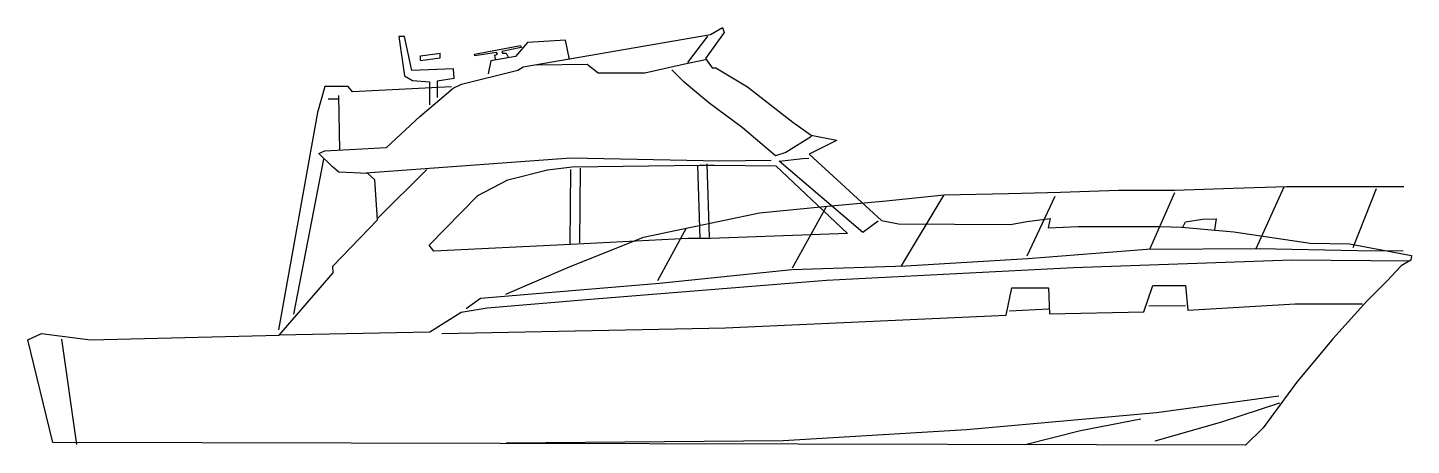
# Model space of a CAD drawing. Header units: millimetres. Extents: x -2183.3 to -2170.7, y 1642.7 to 1646.5.
import ezdxf

# ---------------------------------------------------------------- set-up
doc = ezdxf.new("R2010")
doc.units = ezdxf.units.MM
doc.header["$LTSCALE"] = 10
doc.layers.add('Embarcações', color=2, linetype='Continuous')

msp = doc.modelspace()

# ---------------------------------------------------------------- linework, layer by layer
at = {"layer": 'Embarcações'}
for p, q in [((-2178.754, 1646.164), (-2177.046, 1646.461)), ((-2176.922, 1646.477), (-2177.091, 1646.242)), ((-2177.046, 1646.461), (-2176.936, 1646.522)), ((-2176.936, 1646.522), (-2176.922, 1646.477)), ((-2179.885, 1646.44), (-2179.835, 1646.083)), ((-2179.835, 1646.44), (-2179.885, 1646.44)), ((-2179.769, 1646.132), (-2179.835, 1646.44)), ((-2178.715, 1646.388), (-2178.823, 1646.258)), ((-2178.366, 1646.407), (-2178.715, 1646.388)), ((-2178.332, 1646.233), (-2178.366, 1646.407)), ((-2177.252, 1646.204), (-2177.069, 1646.445)), ((-2179.689, 1646.265), (-2179.511, 1646.29)), ((-2179.689, 1646.223), (-2179.689, 1646.265)), ((-2179.689, 1646.223), (-2179.511, 1646.247)), ((-2179.511, 1646.247), (-2179.511, 1646.29)), ((-2179.047, 1646.22), (-2179.072, 1646.101)), ((-2178.823, 1646.258), (-2179.047, 1646.22)), ((-2177.091, 1646.229), (-2177.296, 1646.187)), ((-2177.091, 1646.242), (-2177.03, 1646.157)), ((-2179.835, 1646.083), (-2179.761, 1646.041)), ((-2179.387, 1646.146), (-2179.769, 1646.132)), ((-2179.382, 1646.06), (-2179.387, 1646.146)), ((-2179.315, 1646.007), (-2178.803, 1646.134)), ((-2178.803, 1646.134), (-2178.754, 1646.164)), ((-2178.17, 1646.188), (-2178.63, 1646.18)), ((-2178.068, 1646.108), (-2178.17, 1646.188)), ((-2177.644, 1646.108), (-2178.068, 1646.108)), ((-2177.296, 1646.187), (-2177.644, 1646.108)), ((-2177.286, 1646.025), (-2177.399, 1646.139)), ((-2177.03, 1646.157), (-2176.997, 1646.156)), ((-2176.997, 1646.156), (-2176.707, 1645.982)), ((-2180.56, 1645.987), (-2180.627, 1645.749)), ((-2180.347, 1645.987), (-2180.56, 1645.987)), ((-2180.309, 1645.937), (-2180.347, 1645.987)), ((-2179.407, 1645.983), (-2180.309, 1645.937)), ((-2179.761, 1646.041), (-2179.606, 1646.03)), ((-2179.695, 1645.712), (-2179.39, 1645.972)), ((-2179.606, 1646.03), (-2179.606, 1645.82)), ((-2179.382, 1646.06), (-2179.538, 1646.034)), ((-2179.538, 1646.034), (-2179.538, 1645.886)), ((-2179.39, 1645.972), (-2179.315, 1646.007)), ((-2177.061, 1645.838), (-2177.286, 1646.025)), ((-2176.707, 1645.982), (-2176.295, 1645.663)), ((-2180.438, 1645.871), (-2180.529, 1645.871)), ((-2180.424, 1645.408), (-2180.433, 1645.904)), ((-2176.757, 1645.614), (-2177.061, 1645.838)), ((-2180.627, 1645.749), (-2180.984, 1643.771)), ((-2179.999, 1645.43), (-2179.695, 1645.712)), ((-2176.453, 1645.356), (-2176.757, 1645.614)), ((-2176.295, 1645.663), (-2176.129, 1645.544)), ((-2176.126, 1645.53), (-2176.359, 1645.384)), ((-2175.897, 1645.494), (-2176.146, 1645.37)), ((-2176.129, 1645.544), (-2175.897, 1645.499)), ((-2175.897, 1645.499), (-2175.897, 1645.494)), ((-2180.843, 1643.912), (-2180.569, 1645.326)), ((-2180.616, 1645.376), (-2180.561, 1645.4)), ((-2180.492, 1645.256), (-2180.616, 1645.376)), ((-2180.561, 1645.4), (-2179.999, 1645.43)), ((-2180.188, 1645.201), (-2178.318, 1645.337)), ((-2178.318, 1645.337), (-2176.962, 1645.31)), ((-2176.359, 1645.384), (-2176.453, 1645.356)), ((-2176.42, 1645.306), (-2176.204, 1645.331)), ((-2176.204, 1645.331), (-2176.151, 1645.334)), ((-2176.146, 1645.37), (-2175.488, 1644.766)), ((-2180.434, 1645.207), (-2180.492, 1645.256)), ((-2180.169, 1645.195), (-2180.434, 1645.207)), ((-2180.081, 1644.783), (-2179.632, 1645.23)), ((-2178.893, 1645.135), (-2178.531, 1645.229)), ((-2178.531, 1645.229), (-2178.307, 1645.254)), ((-2178.324, 1644.551), (-2178.318, 1645.232)), ((-2178.307, 1645.254), (-2177.142, 1645.271)), ((-2178.238, 1644.563), (-2178.232, 1645.244)), ((-2177.14, 1644.602), (-2177.161, 1645.271)), ((-2177.142, 1645.271), (-2177.012, 1645.271)), ((-2177.054, 1644.614), (-2177.075, 1645.283)), ((-2177.012, 1645.271), (-2176.45, 1645.265)), ((-2176.962, 1645.31), (-2176.494, 1645.315)), ((-2176.45, 1645.265), (-2175.798, 1644.647)), ((-2175.657, 1644.658), (-2176.42, 1645.306)), ((-2180.105, 1645.137), (-2180.169, 1645.195)), ((-2180.081, 1644.772), (-2180.105, 1645.137)), ((-2179.167, 1644.995), (-2178.893, 1645.135)), ((-2172.281, 1645.06), (-2171.797, 1645.076)), ((-2172.071, 1644.512), (-2171.817, 1645.072)), ((-2171.797, 1645.076), (-2171.006, 1645.075)), ((-2171.006, 1645.075), (-2170.727, 1645.075)), ((-2179.61, 1644.542), (-2179.167, 1644.995)), ((-2175.978, 1644.896), (-2175.444, 1644.945)), ((-2175.444, 1644.945), (-2174.915, 1645)), ((-2175.306, 1644.352), (-2174.917, 1645)), ((-2174.915, 1645), (-2174.329, 1645.013)), ((-2174.329, 1645.013), (-2173.856, 1645.024)), ((-2174.161, 1644.446), (-2173.905, 1644.988)), ((-2173.856, 1645.024), (-2173.327, 1645.042)), ((-2173.327, 1645.042), (-2172.818, 1645.042)), ((-2173.043, 1644.505), (-2172.815, 1645.022)), ((-2172.818, 1645.042), (-2172.281, 1645.06)), ((-2171.187, 1644.519), (-2170.977, 1645.058)), ((-2177.237, 1644.704), (-2176.6, 1644.836)), ((-2176.6, 1644.836), (-2175.978, 1644.896)), ((-2176.297, 1644.335), (-2175.987, 1644.895)), ((-2180.488, 1644.349), (-2180.081, 1644.772)), ((-2177.655, 1644.614), (-2177.237, 1644.704)), ((-2177.525, 1644.221), (-2177.265, 1644.698)), ((-2175.519, 1644.76), (-2175.657, 1644.658)), ((-2175.488, 1644.766), (-2175.331, 1644.735)), ((-2175.331, 1644.735), (-2174.31, 1644.731)), ((-2174.31, 1644.731), (-2174.163, 1644.756)), ((-2174.163, 1644.756), (-2173.95, 1644.783)), ((-2173.95, 1644.783), (-2173.969, 1644.7)), ((-2173.969, 1644.7), (-2173.696, 1644.713)), ((-2173.696, 1644.713), (-2172.943, 1644.712)), ((-2172.943, 1644.712), (-2172.749, 1644.707)), ((-2172.749, 1644.707), (-2172.276, 1644.662)), ((-2172.741, 1644.707), (-2172.716, 1644.754)), ((-2172.716, 1644.754), (-2172.561, 1644.778)), ((-2172.561, 1644.778), (-2172.437, 1644.781)), ((-2172.437, 1644.781), (-2172.451, 1644.68)), ((-2178.347, 1644.338), (-2177.655, 1644.614)), ((-2177.251, 1644.602), (-2178.319, 1644.547)), ((-2177.046, 1644.602), (-2177.251, 1644.602)), ((-2175.798, 1644.647), (-2177.046, 1644.602)), ((-2172.276, 1644.662), (-2171.579, 1644.561)), ((-2179.566, 1644.486), (-2179.61, 1644.542)), ((-2178.319, 1644.547), (-2179.566, 1644.486)), ((-2174.155, 1644.421), (-2173.068, 1644.505)), ((-2173.068, 1644.505), (-2172.044, 1644.512)), ((-2172.044, 1644.512), (-2171.148, 1644.492)), ((-2171.579, 1644.561), (-2171.223, 1644.553)), ((-2171.223, 1644.553), (-2170.658, 1644.447)), ((-2171.148, 1644.492), (-2170.733, 1644.491)), ((-2170.658, 1644.447), (-2170.664, 1644.405)), ((-2180.485, 1644.291), (-2180.488, 1644.349)), ((-2178.91, 1644.095), (-2178.347, 1644.338)), ((-2177.511, 1644.196), (-2176.305, 1644.319)), ((-2176.305, 1644.319), (-2175.265, 1644.353)), ((-2173.738, 1644.335), (-2175.987, 1644.219)), ((-2175.265, 1644.353), (-2174.155, 1644.421)), ((-2171.746, 1644.404), (-2173.738, 1644.335)), ((-2170.669, 1644.397), (-2171.746, 1644.404)), ((-2170.752, 1644.355), (-2170.877, 1644.217)), ((-2170.664, 1644.405), (-2170.752, 1644.355)), ((-2180.978, 1643.722), (-2180.485, 1644.291)), ((-2179.141, 1644.06), (-2177.511, 1644.196)), ((-2175.987, 1644.219), (-2178.139, 1644.047)), ((-2170.877, 1644.217), (-2171.063, 1644.032)), ((-2174.35, 1643.904), (-2174.299, 1644.153)), ((-2174.299, 1644.153), (-2173.965, 1644.152)), ((-2173.965, 1644.152), (-2173.957, 1643.917)), ((-2173.096, 1643.934), (-2173.015, 1644.175)), ((-2173.015, 1644.175), (-2172.717, 1644.175)), ((-2172.717, 1644.175), (-2172.695, 1643.951)), ((-2179.08, 1643.968), (-2179.318, 1643.93)), ((-2179.274, 1643.966), (-2179.141, 1644.06)), ((-2178.139, 1644.047), (-2179.08, 1643.968)), ((-2174.322, 1643.945), (-2173.964, 1643.963)), ((-2173.051, 1643.988), (-2172.715, 1643.992)), ((-2172.695, 1643.951), (-2171.716, 1644.008)), ((-2171.716, 1644.008), (-2171.102, 1644.007)), ((-2171.063, 1644.032), (-2171.373, 1643.69)), ((-2179.318, 1643.93), (-2179.603, 1643.75)), ((-2176.909, 1643.788), (-2174.35, 1643.904)), ((-2173.957, 1643.917), (-2173.096, 1643.934)), ((-2183.269, 1643.68), (-2183.144, 1643.736)), ((-2183.144, 1643.736), (-2182.696, 1643.68)), ((-2182.822, 1642.728), (-2182.959, 1643.686)), ((-2182.696, 1643.68), (-2180.978, 1643.722)), ((-2179.603, 1643.75), (-2180.978, 1643.722)), ((-2179.493, 1643.736), (-2176.909, 1643.788)), ((-2171.373, 1643.69), (-2171.706, 1643.292)), ((-2183.041, 1642.745), (-2183.269, 1643.68)), ((-2171.706, 1643.292), (-2172.01, 1642.88)), ((-2171.866, 1643.167), (-2172.981, 1643.014)), ((-2171.861, 1643.104), (-2172.389, 1642.93)), ((-2172.981, 1643.014), (-2174.713, 1642.859)), ((-2173.125, 1642.956), (-2173.673, 1642.852)), ((-2172.389, 1642.93), (-2172.995, 1642.757)), ((-2174.713, 1642.859), (-2176.382, 1642.761)), ((-2173.673, 1642.852), (-2174.178, 1642.724)), ((-2172.01, 1642.88), (-2172.171, 1642.72)), ((-2172.171, 1642.72), (-2183.041, 1642.745)), ((-2176.382, 1642.761), (-2178.908, 1642.74))]:
    msp.add_line(p, q, dxfattribs=at)
msp.add_lwpolyline([(-2179.005, 1646.235), (-2179.011, 1646.273), (-2178.987, 1646.282), (-2178.996, 1646.296), (-2179.193, 1646.265), (-2179.198, 1646.282), (-2178.778, 1646.358), (-2178.771, 1646.342), (-2178.946, 1646.306), (-2178.941, 1646.291), (-2178.908, 1646.291), (-2178.891, 1646.253)], dxfattribs=at)

doc.saveas('drawing.dxf')
